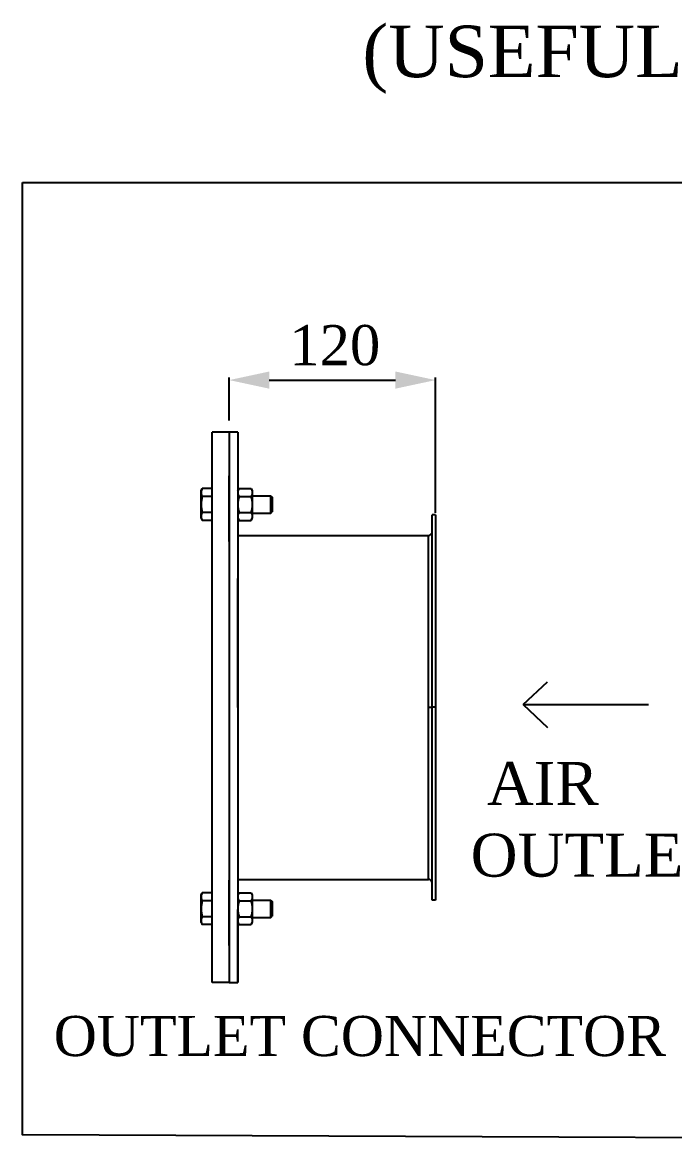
# Model space of a CAD drawing. Header units: millimetres. Extents: x 789 to 3710, y 100 to 2803.
# Drawn here: x 2209 to 2588, y 1364 to 2017 of the extents above; entities that cross this region are included whole.
import ezdxf
from ezdxf.enums import TextEntityAlignment as Align

# ---------------------------------------------------------------- set-up
doc = ezdxf.new("R2010")
doc.units = ezdxf.units.MM
doc.header["$LTSCALE"] = 217.8
doc.header["$PDMODE"] = 3
doc.header["$PDSIZE"] = 8
doc.layers.get('0').update_dxf_attribs({"linetype": 'CONTINUOUS'})
doc.layers.get('Defpoints').update_dxf_attribs({"linetype": 'CONTINUOUS'})
doc.layers.add('00_BUW_DATUM', color=7, linetype='CONTINUOUS')
doc.layers.add('02___PRT_ALL_AXES', color=7, linetype='CONTINUOUS')
doc.styles.get("Standard").update_dxf_attribs({"font": 'times.ttf'})
doc.dimstyles.new('DIMSTYLE_2', dxfattribs={"dimtxt": 23.333333, "dimasz": 23.333333, "dimexe": 1.5, "dimexo": 1, "dimgap": 0.875, "dimtad": 1, "dimdsep": 46, "dimtxsty": 'Standard', "dimblk": '_FILLED', "dimblk1": '_FILLED', "dimblk2": '_FILLED', "dimcen": 0.09, "dimazin": 2, "dimtp": 0.01, "dimtm": 0.01, "dimtfac": 1, "dimtofl": 0, "dimtmove": 0, "dimatfit": 3, "dimldrblk": '_FILLED', "dimfxl": 0, "dimtolj": 1, "dimarcsym": 0})

# ---------------------------------------------------------------- blocks, each defined once
blk = doc.blocks.new('_FILLED')
at = {"color": 0, "linetype": 'ByBlock'}
blk.add_solid([(0, 0), (-1, 0.214), (-1, -0.214)], dxfattribs=at)
blk = doc.blocks.new('*D101')
at = {"color": 0, "linetype": 'Continuous', "lineweight": -2}
for p, q in [((2329.24, 1785.36), (2329.24, 1810.44)), ((2352.57, 1808.94), (2425.9, 1808.94)), ((2449.24, 1731.69), (2449.24, 1810.44))]:
    blk.add_line(p, q, dxfattribs=at)
at = {"layer": 'Defpoints', "color": 0}
for p in [(2449.24, 1808.94), (2329.24, 1784.36), (2449.24, 1730.69)]:
    blk.add_point(p, dxfattribs=at)
at = {"color": 0, "linetype": 'ByBlock', "lineweight": -2, "xscale": 23.3333333333, "yscale": 23.3333333333, "zscale": 23.3333333333, "rotation": 180}
blk.add_blockref('_FILLED', (2329.24, 1808.94), dxfattribs=at)
at = {"color": 0, "linetype": 'ByBlock', "lineweight": -2, "xscale": 23.3333333333, "yscale": 23.3333333333, "zscale": 23.3333333333}
blk.add_blockref('_FILLED', (2449.24, 1808.94), dxfattribs=at)
at = {"color": 0, "insert": (2390.67, 1840.93), "char_height": 23.333, "attachment_point": 2, "line_spacing_factor": 0.9}
blk.add_mtext('\\A1;120', dxfattribs=at)

msp = doc.modelspace()

# ---------------------------------------------------------------- linework, layer by layer
for p, q in [((2208.9814, 1923.8456), (3634.6029, 1923.8456)), ((2329.2366, 1778.695), (2319.2366, 1778.695)), ((2319.2366, 1458.695), (2319.2366, 1778.695)), ((2334.2366, 1778.695), (2334.2366, 1736.195)), ((2334.2366, 1618.695), (2334.2366, 1693.695)), ((2500.2445, 1620.3407), (2514.4573, 1633.6228)), ((2500.2445, 1620.3407), (2573.0307, 1620.3407)), ((2500.2445, 1620.3407), (2513.9808, 1620.3407)), ((2500.2445, 1620.3407), (2514.4573, 1607.0586)), ((2334.2366, 1618.695), (2334.2366, 1543.695)), ((2334.2366, 1458.695), (2334.2366, 1501.195)), ((2329.2366, 1458.695), (2319.2366, 1458.695))]:
    msp.add_line(p, q)
at = {"linetype": 'Continuous'}
for p, q in [((2329.2366, 1778.695), (2329.2366, 1458.695)), ((2334.2366, 1778.695), (2329.2366, 1778.695)), ((2334.2366, 1778.695), (2334.2366, 1458.695)), ((2449.2366, 1730.695), (2447.2366, 1730.695)), ((2447.2366, 1618.8904), (2447.2366, 1730.695)), ((2449.2366, 1730.695), (2447.2366, 1730.695)), ((2449.2366, 1730.695), (2449.2366, 1618.8904)), ((2334.2366, 1718.695), (2445.2366, 1718.695)), ((2445.2366, 1518.695), (2445.2366, 1718.695)), ((2445.2366, 1618.8695), (2445.5035, 1618.8695)), ((2445.5035, 1618.8695), (2445.9998, 1618.8698)), ((2445.9998, 1618.8698), (2446.4547, 1618.8702)), ((2449.2366, 1618.8904), (2447.2366, 1618.8904)), ((2447.2366, 1506.695), (2447.2366, 1618.695)), ((2449.2366, 1618.873), (2449.2366, 1506.695)), ((2334.2366, 1518.695), (2445.2366, 1518.695)), ((2449.2366, 1506.695), (2447.2366, 1506.695)), ((2329.2366, 1458.695), (2334.2366, 1458.695))]:
    msp.add_line(p, q, dxfattribs=at)
at = {"color": 7, "linetype": 'Continuous'}
for p, q in [((2354.1366, 1740.8797), (2354.1366, 1732.3797)), ((2354.1366, 1505.8797), (2354.1366, 1497.3797))]:
    msp.add_line(p, q, dxfattribs=at)
msp.add_lwpolyline([(3634.5945, 1923.8456), (3634.7811, 1363.9934), (2208.9814, 1370.2686), (2208.9814, 1923.8456)])
at = {"linetype": 'Continuous'}
for centre, start, end in [((2445.2366, 1720.695), 270, 352.5), ((2445.2366, 1516.695), 7.5, 90)]:
    msp.add_arc(centre, 2, start, end, dxfattribs=at)
msp.add_open_spline([(2446.4547, 1618.8702), (2446.5608, 1618.8704), (2446.821, 1618.8732), (2447.0816, 1618.8644), (2447.2356, 1618.8729)], degree=3, knots=[0, 0, 0, 0, 0.40743579, 1, 1, 1, 1], dxfattribs=at)
at = {"layer": '00_BUW_DATUM', "color": 7, "linetype": 'Continuous'}
for p, q in [((2312.8366, 1744.6297), (2313.5512, 1745.8673)), ((2312.8366, 1728.6297), (2312.8366, 1744.6297)), ((2319.2366, 1745.8673), (2313.5512, 1745.8673)), ((2334.2366, 1744.6297), (2334.9512, 1745.8673)), ((2334.9512, 1745.8673), (2341.9221, 1745.8673)), ((2341.9221, 1745.8673), (2342.6366, 1744.6297)), ((2342.6366, 1744.6297), (2342.6366, 1728.6297)), ((2319.2366, 1741.2485), (2313.5512, 1741.2485)), ((2334.9512, 1741.2485), (2341.9221, 1741.2485)), ((2342.6366, 1741.6297), (2353.3866, 1741.6297)), ((2353.3866, 1731.6297), (2353.3866, 1741.6297)), ((2353.3866, 1741.6297), (2354.1366, 1740.8797)), ((2354.1366, 1732.3797), (2354.1366, 1740.8797)), ((2319.2366, 1732.0109), (2313.5512, 1732.0109)), ((2334.9512, 1732.0109), (2341.9221, 1732.0109)), ((2342.6366, 1731.6297), (2353.3866, 1731.6297)), ((2353.3866, 1731.6297), (2354.1366, 1732.3797)), ((2312.8366, 1728.6297), (2313.5512, 1727.3921)), ((2319.2366, 1727.3921), (2313.5512, 1727.3921)), ((2334.2366, 1728.6297), (2334.9512, 1727.3921)), ((2334.9512, 1727.3921), (2341.9221, 1727.3921)), ((2341.9221, 1727.3921), (2342.6366, 1728.6297)), ((2312.8366, 1509.6297), (2313.5512, 1510.8673)), ((2312.8366, 1493.6297), (2312.8366, 1509.6297)), ((2319.2366, 1510.8673), (2313.5512, 1510.8673)), ((2334.2366, 1509.6297), (2334.9512, 1510.8673)), ((2334.9512, 1510.8673), (2341.9221, 1510.8673)), ((2341.9221, 1510.8673), (2342.6366, 1509.6297)), ((2342.6366, 1509.6297), (2342.6366, 1493.6297)), ((2319.2366, 1506.2485), (2313.5512, 1506.2485)), ((2334.9512, 1506.2485), (2341.9221, 1506.2485)), ((2342.6366, 1506.6297), (2353.3866, 1506.6297)), ((2353.3866, 1496.6297), (2353.3866, 1506.6297)), ((2353.3866, 1506.6297), (2354.1366, 1505.8797)), ((2354.1366, 1497.3797), (2354.1366, 1505.8797)), ((2319.2366, 1497.0109), (2313.5512, 1497.0109)), ((2334.9512, 1497.0109), (2341.9221, 1497.0109)), ((2342.6366, 1496.6297), (2353.3866, 1496.6297)), ((2353.3866, 1496.6297), (2354.1366, 1497.3797)), ((2312.8366, 1493.6297), (2313.5512, 1492.3921)), ((2319.2366, 1492.3921), (2313.5512, 1492.3921)), ((2334.2366, 1493.6297), (2334.9512, 1492.3921)), ((2334.9512, 1492.3921), (2341.9221, 1492.3921)), ((2341.9221, 1492.3921), (2342.6366, 1493.6297))]:
    msp.add_line(p, q, dxfattribs=at)
for points, knots in [([(2313.5512, 1745.8673), (2313.4446, 1745.6827), (2313.2488, 1745.3113), (2313.0183, 1744.7355), (2312.8708, 1744.1501), (2312.8366, 1743.7538), (2312.8366, 1743.5579)], [0, 0, 0, 0, 0.26163522, 0.51448875, 0.75958985, 1, 1, 1, 1]), ([(2312.8366, 1743.5579), (2312.8366, 1743.3621), (2312.8708, 1742.9658), (2313.0183, 1742.3804), (2313.2488, 1741.8045), (2313.4446, 1741.4331), (2313.5512, 1741.2485)], [0, 0, 0, 0, 0.24040527, 0.485503, 0.73835724, 1, 1, 1, 1]), ([(2334.9512, 1745.8673), (2334.8446, 1745.6827), (2334.6488, 1745.3113), (2334.4183, 1744.7354), (2334.2708, 1744.1501), (2334.2366, 1743.7538), (2334.2366, 1743.5579)], [0, 0, 0, 0, 0.26164274, 0.51449692, 0.75959469, 1, 1, 1, 1]), ([(2334.2366, 1743.5579), (2334.2366, 1743.3621), (2334.2708, 1742.9658), (2334.4183, 1742.3804), (2334.6488, 1741.8045), (2334.8446, 1741.4331), (2334.9512, 1741.2485)], [0, 0, 0, 0, 0.24040533, 0.48550309, 0.73835726, 1, 1, 1, 1]), ([(2341.9221, 1745.8673), (2342.0287, 1745.6827), (2342.2244, 1745.3113), (2342.455, 1744.7354), (2342.6025, 1744.1501), (2342.6366, 1743.7538), (2342.6366, 1743.5579)], [0, 0, 0, 0, 0.26164274, 0.51449692, 0.75959469, 1, 1, 1, 1]), ([(2342.6366, 1743.5579), (2342.6366, 1743.3621), (2342.6025, 1742.9658), (2342.455, 1742.3804), (2342.2244, 1741.8045), (2342.0287, 1741.4331), (2341.9221, 1741.2485)], [0, 0, 0, 0, 0.24040533, 0.48550309, 0.73835726, 1, 1, 1, 1]), ([(2313.5512, 1741.2485), (2313.3345, 1740.4981), (2313.0637, 1739.354), (2312.87, 1737.8023), (2312.8366, 1737.0204), (2312.8366, 1736.6297)], [0, 0, 0, 0, 0.49989254, 0.74994646, 1, 1, 1, 1]), ([(2312.8366, 1736.6297), (2312.8366, 1736.239), (2312.87, 1735.4572), (2313.0637, 1733.9055), (2313.3345, 1732.7614), (2313.5512, 1732.0109)], [0, 0, 0, 0, 0.25004829, 0.50009882, 1, 1, 1, 1]), ([(2334.9512, 1741.2485), (2334.8428, 1740.8731), (2334.6442, 1740.1169), (2334.4153, 1738.9664), (2334.27, 1737.8022), (2334.2366, 1737.0204), (2334.2366, 1736.6297)], [0, 0, 0, 0, 0.25001158, 0.50001491, 0.75000857, 1, 1, 1, 1]), ([(2334.2366, 1736.6297), (2334.2366, 1736.239), (2334.27, 1735.4572), (2334.4153, 1734.293), (2334.6442, 1733.1426), (2334.8428, 1732.3863), (2334.9512, 1732.0109)], [0, 0, 0, 0, 0.24999144, 0.49998511, 0.74998842, 1, 1, 1, 1]), ([(2341.9221, 1741.2485), (2342.0305, 1740.8731), (2342.229, 1740.1169), (2342.4579, 1738.9664), (2342.6033, 1737.8022), (2342.6366, 1737.0204), (2342.6366, 1736.6297)], [0, 0, 0, 0, 0.25001158, 0.50001491, 0.75000857, 1, 1, 1, 1]), ([(2342.6366, 1736.6297), (2342.6366, 1736.239), (2342.6033, 1735.4572), (2342.4579, 1734.293), (2342.229, 1733.1426), (2342.0305, 1732.3863), (2341.9221, 1732.0109)], [0, 0, 0, 0, 0.24999144, 0.49998511, 0.74998842, 1, 1, 1, 1]), ([(2313.5512, 1732.0109), (2313.4446, 1731.8263), (2313.2488, 1731.4549), (2313.0183, 1730.8791), (2312.8708, 1730.2937), (2312.8366, 1729.8974), (2312.8366, 1729.7015)], [0, 0, 0, 0, 0.26163522, 0.51448875, 0.75958985, 1, 1, 1, 1]), ([(2334.9512, 1732.0109), (2334.8446, 1731.8263), (2334.6488, 1731.4549), (2334.4183, 1730.879), (2334.2708, 1730.2937), (2334.2366, 1729.8974), (2334.2366, 1729.7015)], [0, 0, 0, 0, 0.26164274, 0.51449692, 0.75959469, 1, 1, 1, 1]), ([(2341.9221, 1732.0109), (2342.0287, 1731.8263), (2342.2244, 1731.4549), (2342.455, 1730.879), (2342.6025, 1730.2937), (2342.6366, 1729.8974), (2342.6366, 1729.7015)], [0, 0, 0, 0, 0.26164274, 0.51449692, 0.75959469, 1, 1, 1, 1]), ([(2312.8366, 1729.7015), (2312.8366, 1729.5056), (2312.8708, 1729.1094), (2313.0183, 1728.524), (2313.2488, 1727.9481), (2313.4446, 1727.5767), (2313.5512, 1727.3921)], [0, 0, 0, 0, 0.24040527, 0.485503, 0.73835724, 1, 1, 1, 1]), ([(2334.2366, 1729.7015), (2334.2366, 1729.5056), (2334.2708, 1729.1094), (2334.4183, 1728.524), (2334.6488, 1727.9481), (2334.8446, 1727.5767), (2334.9512, 1727.3921)], [0, 0, 0, 0, 0.24040533, 0.48550309, 0.73835726, 1, 1, 1, 1]), ([(2342.6366, 1729.7015), (2342.6366, 1729.5056), (2342.6025, 1729.1094), (2342.455, 1728.524), (2342.2244, 1727.9481), (2342.0287, 1727.5767), (2341.9221, 1727.3921)], [0, 0, 0, 0, 0.24040533, 0.48550309, 0.73835726, 1, 1, 1, 1]), ([(2313.5512, 1510.8673), (2313.4446, 1510.6827), (2313.2488, 1510.3113), (2313.0183, 1509.7355), (2312.8708, 1509.1501), (2312.8366, 1508.7538), (2312.8366, 1508.5579)], [0, 0, 0, 0, 0.26163522, 0.51448875, 0.75958985, 1, 1, 1, 1]), ([(2312.8366, 1508.5579), (2312.8366, 1508.3621), (2312.8708, 1507.9658), (2313.0183, 1507.3804), (2313.2488, 1506.8045), (2313.4446, 1506.4331), (2313.5512, 1506.2485)], [0, 0, 0, 0, 0.24040527, 0.485503, 0.73835724, 1, 1, 1, 1]), ([(2334.9512, 1510.8673), (2334.8446, 1510.6827), (2334.6488, 1510.3113), (2334.4183, 1509.7354), (2334.2708, 1509.1501), (2334.2366, 1508.7538), (2334.2366, 1508.5579)], [0, 0, 0, 0, 0.26164274, 0.51449692, 0.75959469, 1, 1, 1, 1]), ([(2334.2366, 1508.5579), (2334.2366, 1508.3621), (2334.2708, 1507.9658), (2334.4183, 1507.3804), (2334.6488, 1506.8045), (2334.8446, 1506.4331), (2334.9512, 1506.2485)], [0, 0, 0, 0, 0.24040533, 0.48550309, 0.73835726, 1, 1, 1, 1]), ([(2341.9221, 1510.8673), (2342.0287, 1510.6827), (2342.2244, 1510.3113), (2342.455, 1509.7354), (2342.6025, 1509.1501), (2342.6366, 1508.7538), (2342.6366, 1508.5579)], [0, 0, 0, 0, 0.26164274, 0.51449692, 0.75959469, 1, 1, 1, 1]), ([(2342.6366, 1508.5579), (2342.6366, 1508.3621), (2342.6025, 1507.9658), (2342.455, 1507.3804), (2342.2244, 1506.8045), (2342.0287, 1506.4331), (2341.9221, 1506.2485)], [0, 0, 0, 0, 0.24040533, 0.48550309, 0.73835726, 1, 1, 1, 1]), ([(2313.5512, 1506.2485), (2313.3345, 1505.4981), (2313.0637, 1504.354), (2312.87, 1502.8023), (2312.8366, 1502.0204), (2312.8366, 1501.6297)], [0, 0, 0, 0, 0.49989254, 0.74994646, 1, 1, 1, 1]), ([(2312.8366, 1501.6297), (2312.8366, 1501.239), (2312.87, 1500.4572), (2313.0637, 1498.9055), (2313.3345, 1497.7614), (2313.5512, 1497.0109)], [0, 0, 0, 0, 0.25004829, 0.50009882, 1, 1, 1, 1]), ([(2334.9512, 1506.2485), (2334.8428, 1505.8731), (2334.6442, 1505.1169), (2334.4153, 1503.9664), (2334.27, 1502.8022), (2334.2366, 1502.0204), (2334.2366, 1501.6297)], [0, 0, 0, 0, 0.25001158, 0.50001491, 0.75000857, 1, 1, 1, 1]), ([(2334.2366, 1501.6297), (2334.2366, 1501.239), (2334.27, 1500.4572), (2334.4153, 1499.293), (2334.6442, 1498.1426), (2334.8428, 1497.3863), (2334.9512, 1497.0109)], [0, 0, 0, 0, 0.24999144, 0.49998511, 0.74998842, 1, 1, 1, 1]), ([(2341.9221, 1506.2485), (2342.0305, 1505.8731), (2342.229, 1505.1169), (2342.4579, 1503.9664), (2342.6033, 1502.8022), (2342.6366, 1502.0204), (2342.6366, 1501.6297)], [0, 0, 0, 0, 0.25001158, 0.50001491, 0.75000857, 1, 1, 1, 1]), ([(2342.6366, 1501.6297), (2342.6366, 1501.239), (2342.6033, 1500.4572), (2342.4579, 1499.293), (2342.229, 1498.1426), (2342.0305, 1497.3863), (2341.9221, 1497.0109)], [0, 0, 0, 0, 0.24999144, 0.49998511, 0.74998842, 1, 1, 1, 1]), ([(2313.5512, 1497.0109), (2313.4446, 1496.8263), (2313.2488, 1496.4549), (2313.0183, 1495.8791), (2312.8708, 1495.2937), (2312.8366, 1494.8974), (2312.8366, 1494.7015)], [0, 0, 0, 0, 0.26163522, 0.51448875, 0.75958985, 1, 1, 1, 1]), ([(2334.9512, 1497.0109), (2334.8446, 1496.8263), (2334.6488, 1496.4549), (2334.4183, 1495.879), (2334.2708, 1495.2937), (2334.2366, 1494.8974), (2334.2366, 1494.7015)], [0, 0, 0, 0, 0.26164274, 0.51449692, 0.75959469, 1, 1, 1, 1]), ([(2341.9221, 1497.0109), (2342.0287, 1496.8263), (2342.2244, 1496.4549), (2342.455, 1495.879), (2342.6025, 1495.2937), (2342.6366, 1494.8974), (2342.6366, 1494.7015)], [0, 0, 0, 0, 0.26164274, 0.51449692, 0.75959469, 1, 1, 1, 1]), ([(2312.8366, 1494.7015), (2312.8366, 1494.5056), (2312.8708, 1494.1094), (2313.0183, 1493.524), (2313.2488, 1492.9481), (2313.4446, 1492.5767), (2313.5512, 1492.3921)], [0, 0, 0, 0, 0.24040527, 0.485503, 0.73835724, 1, 1, 1, 1]), ([(2334.2366, 1494.7015), (2334.2366, 1494.5056), (2334.2708, 1494.1094), (2334.4183, 1493.524), (2334.6488, 1492.9481), (2334.8446, 1492.5767), (2334.9512, 1492.3921)], [0, 0, 0, 0, 0.24040533, 0.48550309, 0.73835726, 1, 1, 1, 1]), ([(2342.6366, 1494.7015), (2342.6366, 1494.5056), (2342.6025, 1494.1094), (2342.455, 1493.524), (2342.2244, 1492.9481), (2342.0287, 1492.5767), (2341.9221, 1492.3921)], [0, 0, 0, 0, 0.24040533, 0.48550309, 0.73835726, 1, 1, 1, 1])]:
    msp.add_open_spline(points, degree=3, knots=knots, dxfattribs=at)
at = {"layer": '02___PRT_ALL_AXES', "color": 7, "linetype": 'Continuous'}
for p, q in [((2319.2366, 1715.195), (2319.2366, 1753.2276)), ((2329.2366, 1715.195), (2329.2366, 1753.2276)), ((2319.2366, 1480.195), (2319.2366, 1518.2276)), ((2329.2366, 1480.195), (2329.2366, 1518.2276))]:
    msp.add_line(p, q, dxfattribs=at)

# ---------------------------------------------------------------- texts
at = {"linetype": 'Continuous', "width": 1.00867}
msp.add_text('OUTLET CONNECTOR', height=23.333333, dxfattribs=at).set_placement((2227.1906, 1416.0258), (2583.3644, 1416.0258), align=Align.FIT)
at = {"attachment_point": 1}
for s, insert, char_height, width in [('(USEFUL FOR FLOW AND FILTER LIFE INDICATION)', (2406.7034, 2015.0382), 30, 1478.20149), (' AIR\\POUTLET', (2469.6759, 1586.9879), 25, 259.882982)]:
    msp.add_mtext(s, dxfattribs=dict(at, insert=insert, char_height=char_height, width=width))

# ---------------------------------------------------------------- dimensions: what is measured, and where the dimension line sits
at = {"linetype": 'Continuous'}
dim = msp.add_linear_dim(base=(2449.2366, 1808.939), p1=(2329.2366, 1784.3616), p2=(2449.2366, 1730.695), text='120', dimstyle='DIMSTYLE_2', dxfattribs=at)
dim.commit()
dim.dimension.update_dxf_attribs({"geometry": '*D101', "text_midpoint": (2390.6682, 1808.939), "dimtype": 160})

doc.saveas('drawing.dxf')
